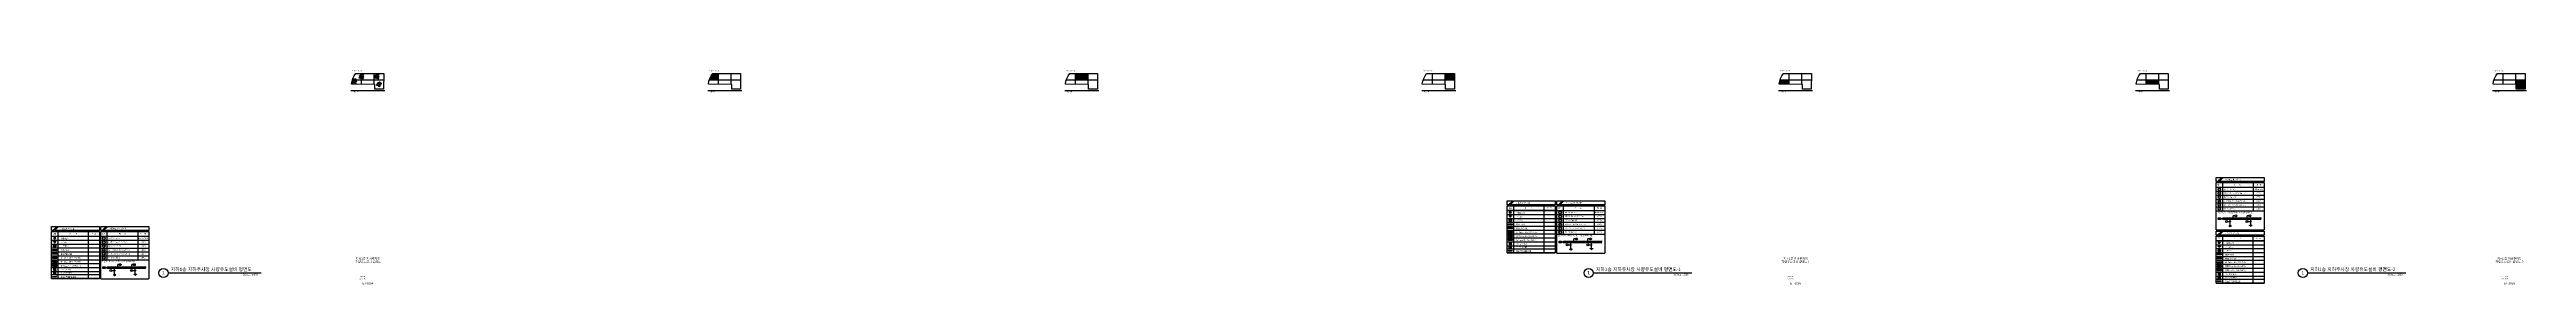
# Paper-space layout '배치1' of a CAD drawing. Header units: millimetres. Extents: x 29 to 5865, y 21 to 573.
import ezdxf
from ezdxf.enums import TextEntityAlignment as Align

# ---------------------------------------------------------------- set-up
doc = ezdxf.new("R2010")
doc.units = ezdxf.units.MM
doc.set_wipeout_variables(frame=1)
for name, color, linetype in [('e-con', 1, 'Continuous'), ('e-plan', 9, 'Continuous'), ('e-solid254', 254, 'Continuous'), ('e-text', 6, 'Continuous'), ('e-text-box', 7, 'Continuous'), ('E-TITLE', 3, 'Continuous'), ('e-tray', 11, 'Continuous'), ('E2', 6, 'Continuous'), ('sheet', 7, 'Continuous'), ('TXT', 2, 'Continuous'), ('Vp', 7, 'Continuous'), ('유도관제-TEXT', 7, 'Continuous'), ('유도관제-단순유도등(양면)', 2, 'Continuous'), ('유도관제-블럭유도등 단면(2방향)', 2, 'Continuous'), ('유도등', 40, 'Continuous')]:
    doc.layers.add(name, color=color, linetype=linetype)
doc.layers.get('Vp').off()
doc.styles.add('돋움', font='Dotum.ttf')

# ---------------------------------------------------------------- blocks, each defined once
blk = doc.blocks.new('블럭유도등 단면(2방향)')
at = {"layer": '유도관제-블럭유도등 단면(2방향)'}
for p, q in [((1076, 269), (-1076, 269)), ((-1076, 269), (-1076, 0)), ((-1076, 0), (1076, 0)), ((-1076, 0), (-1076, -269)), ((-1057, 249), (-1057, 20)), ((-1057, 249), (-827, 249)), ((-1057, 135), (-827, 135)), ((-1057, 20), (-827, 20)), ((-942, 249), (-942, 20)), ((-827, 249), (-827, 20)), ((-618, 180), (-775, 180)), ((-775, 180), (-697, 44)), ((-697, 44), (-618, 180)), ((651, 56), (651, 213)), ((651, 213), (787, 135)), ((787, 135), (651, 56)), ((1057, 249), (827, 249)), ((827, 249), (827, 20)), ((1057, 135), (827, 135)), ((1057, 20), (827, 20)), ((942, 249), (942, 20)), ((1057, 249), (1057, 20)), ((1076, 269), (1076, 0)), ((1076, 0), (1076, -269)), ((-1076, -269), (1076, -269))]:
    blk.add_line(p, q, dxfattribs=at)
blk = doc.blocks.new('A$C30E346DD')
at = {"layer": '유도등', "ltscale": 0.1}
for p, q in [((1123, 0), (0, 0)), ((197, 701), (197, 1760)), ((197, 1760), (197, 1760)), ((197, 1760), (2042, 1760)), ((197, 1760), (1120, 1760)), ((197, 1230), (2042, 1230)), ((197, 701), (2042, 701)), ((658, 1760), (658, 701)), ((1120, 1760), (1120, 701)), ((1123, 528), (1123, 0)), ((1123, 0), (2245, 0)), ((1581, 1760), (1581, 701)), ((2042, 701), (2042, 1760))]:
    blk.add_line(p, q, dxfattribs=at)
blk.add_lwpolyline([(0, 2839), (2245, 2839), (2245, 528), (0, 528)], close=True, dxfattribs=at)

psp = doc.layouts.new('배치1')

# ---------------------------------------------------------------- hatches: boundary and pattern name
at = {"layer": 'e-solid254'}
for points in [[(1604.1, 501.7), (1604.1, 516.4), (1591.4, 516.4, 0.09029), (1583.4, 501.7)], [(2474.9, 516.4), (2445.1, 516.4), (2445.1, 501.7), (2474.9, 501.7)], [(3338.8, 501.7), (3338.9, 516.4), (3315.9, 516.4), (3315.9, 501.7)], [(4127.1, 491.6), (4127.1, 501.7), (4106.4, 501.7, 0.054167), (4104.2, 491.9)], [(4997.9, 491.3), (4997.9, 501.7), (4968.1, 501.7), (4968.1, 491.6)], [(5861.8, 501.7), (5838.9, 501.7), (5838.9, 491.3), (5840.9, 491.2), (5840.9, 479.9), (5861.8, 479.8)]]:
    psp.add_hatch(color=256, dxfattribs=at).paths.add_polyline_path(points)

# ---------------------------------------------------------------- linework, layer by layer
at = {"layer": 'e-plan'}
for p, q in [((762.9, 507), (762.9, 507)), ((763.4, 506.8), (763.4, 506.9)), ((799, 507), (799, 507)), ((799.5, 506.8), (799.5, 506.9))]:
    psp.add_line(p, q, dxfattribs=at)
for points in [[(744.9, 504.5), (750.6, 503.8), (750.4, 501.8), (749.9, 501.8), (749.7, 500.6), (749.7, 500.6), (750.4, 500.1), (750.6, 500.4), (751.8, 499.7), (750.1, 497), (749.9, 497.1), (749.5, 496.5), (750.3, 494.2), (750.1, 494.1), (750.2, 493.9), (748.5, 493.1), (748.4, 493.3), (748.2, 493.3), (747.3, 495.3), (746.9, 495.4), (747, 496.2), (745.5, 496.4), (745.4, 495.5), (744.9, 495.6), (744.4, 495.2), (744.9, 494.7), (743.5, 493.5), (743.3, 493.7), (743.1, 493.6), (741.7, 495.4), (744.1, 497.3), (743.9, 497.8), (743.7, 497.7), (742.7, 500.7), (744, 501.2), (744.1, 500.9), (745, 501.2), (745.1, 502.4), (744.6, 502.5), (744.9, 504.5)], [(745.1, 497), (744.8, 497), (744.4, 497.4), (744.1, 497.3)], [(745.6, 500.9), (745, 501), (744.9, 501.2)], [(748.8, 498.4), (748.6, 498.5), (748.5, 498), (748.7, 498), (748.5, 496.6), (747.6, 496.7), (747.5, 496.1), (745.5, 496.4), (745.6, 496.9), (745.1, 497), (745.3, 498.4), (745.5, 498.4), (745.6, 498.8), (745.4, 498.8), (745.6, 500.9), (747, 500.7), (747.1, 501.5), (747.8, 501.4), (747.7, 500.7), (749, 500.5), (748.8, 498.4)], [(747.4, 501.4), (747.8, 504.2)], [(748.5, 496.6), (748.6, 496.5), (749.2, 496.8), (749.5, 496.6)], [(749, 500.5), (749.7, 500.4), (749.8, 500.6)], [(762.5, 515.7), (768.5, 513.8), (767.9, 511.7), (767.4, 511.8), (767, 510.6), (767.6, 510), (767.7, 510.1), (769.1, 508.7), (767.5, 507.1), (767.2, 507.4), (766.2, 506.4), (767.2, 504.4), (765.3, 503.4), (764.5, 504.9), (762.9, 505.4), (763.4, 506.8), (762.9, 507), (762.4, 505.5), (760.9, 506), (759.3, 505.2), (758.3, 507.1), (760.2, 508.2), (760, 509.6), (759.6, 509.5), (759.2, 511.8), (761.1, 512.1), (761.1, 512), (761.9, 512.1), (762.3, 513.4), (761.8, 513.5), (762.5, 515.7)], [(761.6, 507.8), (760.9, 508), (760.3, 508.2)], [(762.8, 511.6), (763.8, 511.3), (763.9, 511.7), (765.1, 511.3), (765, 510.9), (766, 510.6), (765.4, 508.6), (765.3, 508.7), (765.2, 508.3), (765.3, 508.2), (764.9, 506.8), (763.7, 507.2), (763.6, 506.8), (762.7, 507.1), (762.8, 507.5), (761.6, 507.8), (762, 509.2), (762.2, 509.2), (762.3, 509.6), (762.2, 509.7), (762.8, 511.6)], [(762.8, 511.6), (762, 511.9), (761.9, 512.1), (761.9, 512.1)], [(764.5, 511.5), (765.5, 514.8)], [(764.9, 506.8), (765.6, 506.6), (766.2, 506.4)], [(766, 510.6), (766.8, 510.4), (767, 510.6), (767, 510.6)], [(798.6, 515.7), (804.6, 513.8), (804, 511.7), (803.5, 511.8), (803.1, 510.6), (803.7, 510), (803.8, 510.1), (805.2, 508.7), (803.6, 507.1), (803.3, 507.4), (802.3, 506.4), (803.3, 504.3), (801.4, 503.3), (800.6, 504.9), (799, 505.4), (799.5, 506.8), (799, 507), (798.5, 505.5), (797, 506), (795.4, 505.2), (794.4, 507.1), (796.5, 508.3), (796.2, 509.5), (795.8, 509.4), (795.2, 511.6), (797.1, 512.1), (797.1, 512), (798, 512.3), (798.4, 513.4), (797.9, 513.5), (798.6, 515.7)], [(797.7, 507.8), (797, 508), (796.6, 508.2), (796.5, 508.3)], [(798.9, 511.6), (799.9, 511.3), (800, 511.7), (801.2, 511.3), (801.1, 510.9), (802.1, 510.6), (801.5, 508.6), (801.4, 508.7), (801.3, 508.3), (801.4, 508.2), (801, 506.8), (799.8, 507.2), (799.7, 506.8), (798.8, 507.1), (798.9, 507.5), (797.7, 507.8), (798.1, 509.2), (798.3, 509.2), (798.4, 509.6), (798.3, 509.7), (798.9, 511.6)], [(798.9, 511.6), (798, 511.9), (797.9, 512.2)], [(805.8, 497.3), (810.3, 493.8), (810.2, 493.5), (810.4, 493.4), (809.3, 492.4), (809.3, 492.4), (809.1, 492.2), (808.7, 492.5), (808, 491.5), (808, 491.5), (808.3, 490.8), (808.6, 490.9), (809.2, 489.7), (806.4, 488.3), (806.3, 488.5), (805.9, 488.3), (806.5, 486.2), (806.4, 486.1), (806.4, 485.9), (804.7, 485.2), (804.6, 485.4), (804.4, 485.3), (803.3, 488), (803.9, 488.7), (803, 489.5), (802.4, 488.8), (802.2, 489), (802.2, 489), (800.3, 488.1), (800.2, 488.3), (799.9, 488.2), (799.2, 489.8), (799.4, 489.9), (799.3, 490.2), (801.4, 491.3), (801.6, 492.1), (801.3, 492.2), (802, 495.3), (803.4, 495), (803.3, 494.7), (804.2, 494.5), (804.2, 494.5), (804.9, 495.4), (804.5, 495.7), (805.8, 497.3)], [(800.6, 511.5), (801.6, 514.8)], [(801, 506.8), (801.7, 506.6), (802.3, 506.4)], [(802.2, 490.8), (802.1, 490.9), (801.8, 491.4), (801.4, 491.5)], [(802.1, 510.6), (802.9, 510.4), (803.1, 510.6), (803.1, 510.6)], [(804.6, 493.9), (805.6, 493.1), (806.1, 493.7), (806.7, 493.2), (806.2, 492.6), (807.3, 491.8), (806, 490.2), (805.9, 490.3), (805.6, 489.9), (805.7, 489.8), (804.9, 488.7), (804.3, 489.1), (803.9, 488.7), (802.6, 489.7), (803, 490.2), (802.2, 490.8), (803, 491.9), (803.2, 491.8), (803.5, 492.2), (803.3, 492.3), (804.6, 493.9)], [(804.6, 493.9), (804.1, 494.3), (804.1, 494.5)], [(805.1, 488.9), (805.2, 488.6), (805.3, 488.7), (805.6, 488.1), (805.9, 488.2)], [(808, 495.6), (806.3, 493.5)], [(807.3, 491.8), (807.8, 491.4), (808, 491.5)]]:
    psp.add_lwpolyline(points, dxfattribs=at)
at = {"layer": 'E-TITLE', "color": 3}
for p, q in [((307.9, 47.9), (527.1, 47.9)), ((3666, 47.9), (3898.3, 47.9)), ((5349.1, 47.9), (5580.6, 47.9))]:
    psp.add_line(p, q, dxfattribs=at)
at = {"layer": 'E-TITLE'}
for centre in [(296.9, 47.9), (3655.1, 47.9), (5338.1, 47.9)]:
    psp.add_circle(centre, 10.9, dxfattribs=at)
at = {"layer": 'E2', "color": 3}
for points in [[(750.4, 516.4), (815.9, 516.4), (815.8, 479.8), (794.9, 479.9), (794.9, 491, 0.373813), (794.6, 491.2), (740.2, 491.9, -0.145167), (750.4, 516.4, 0.145167)], [(1591.4, 516.4), (1656.9, 516.4), (1656.8, 479.8), (1635.9, 479.9), (1635.9, 491, 0.373813), (1635.6, 491.2), (1581.2, 491.9, -0.145167), (1591.4, 516.4, 0.145167)], [(2432.4, 516.4), (2497.9, 516.4), (2497.8, 479.8), (2476.9, 479.9), (2476.9, 491, 0.373813), (2476.6, 491.2), (2422.2, 491.9, -0.145167), (2432.4, 516.4, 0.145167)], [(3273.4, 516.4), (3338.9, 516.4), (3338.8, 479.8), (3317.9, 479.9), (3317.9, 491, 0.373813), (3317.6, 491.2), (3263.2, 491.9, -0.145167), (3273.4, 516.4, 0.145167)], [(4114.4, 516.4), (4179.9, 516.4), (4179.8, 479.8), (4158.9, 479.9), (4158.9, 491, 0.373813), (4158.6, 491.2), (4104.2, 491.9, -0.145167), (4114.4, 516.4, 0.145167)], [(4955.4, 516.4), (5020.9, 516.4), (5020.8, 479.8), (4999.9, 479.9), (4999.9, 491, 0.373813), (4999.6, 491.2), (4945.2, 491.9, -0.145167), (4955.4, 516.4, 0.145167)], [(5796.4, 516.4), (5861.9, 516.4), (5861.8, 479.8), (5840.9, 479.9), (5840.9, 491, 0.373813), (5840.6, 491.2), (5786.2, 491.9, -0.145167), (5796.4, 516.4, 0.145167)]]:
    psp.add_lwpolyline(points, format="xyb", dxfattribs=at)
at = {"layer": 'sheet', "color": 2}
for p, q in [((738.8, 477), (818.8, 477)), ((1579.8, 477), (1659.8, 477)), ((2420.8, 477), (2500.8, 477)), ((3261.8, 477), (3341.8, 477)), ((4102.8, 477), (4182.8, 477)), ((4943.8, 477), (5023.8, 477)), ((5784.8, 477), (5864.8, 477))]:
    psp.add_line(p, q, dxfattribs=at)
at = {"layer": 'TXT'}
for points in [[(742.4, 501.7), (815.8, 501.7)], [(763.1, 516.4), (763.1, 491.6)], [(792.9, 516.4), (792.9, 491.3)], [(1583.4, 501.7), (1656.8, 501.7)], [(1604.1, 516.4), (1604.1, 491.6)], [(1633.9, 516.4), (1633.9, 491.3)], [(2424.4, 501.7), (2497.8, 501.7)], [(2445.1, 516.4), (2445.1, 491.6)], [(2474.9, 516.4), (2474.9, 491.3)], [(3265.4, 501.7), (3338.8, 501.7)], [(3286.1, 516.4), (3286.1, 491.6)], [(3315.9, 516.4), (3315.9, 491.3)], [(4106.4, 501.7), (4179.8, 501.7)], [(4106.4, 501.7), (4179.8, 501.7)], [(4127.1, 516.4), (4127.1, 491.6)], [(4127.1, 516.4), (4127.1, 491.6)], [(4156.9, 516.4), (4156.9, 491.3)], [(4156.9, 516.4), (4156.9, 491.3)], [(4947.4, 501.7), (5020.8, 501.7)], [(4968.1, 516.4), (4968.1, 491.6)], [(4997.9, 516.4), (4997.9, 491.3)], [(5788.4, 501.7), (5861.8, 501.7)], [(5809.1, 516.4), (5809.1, 491.6)], [(5838.9, 516.4), (5838.9, 491.3)]]:
    psp.add_lwpolyline(points, dxfattribs=at)

# ---------------------------------------------------------------- texts
at = {"layer": 'E-TITLE', "color": 3, "style": '돋움'}
for s, height, p in [('지하1층 지하주차장 차량유도설비 평면도', 8, (314.4, 50.1)), ('지하1층 지하주차장 차량유도설비 평면도-1', 8, (3672.5, 50.1)), ('지하1층 지하주차장 차량유도설비 평면도-2', 8, (5355.6, 50.1)), ('1', 8, (293.7, 42.2)), ('SCALE: 1/600', 4, (484.1, 40.7)), ('1', 8, (3651.8, 42.2)), ('SCALE: 1/200', 4, (3855.4, 40.7)), ('1', 8, (5334.9, 42.2)), ('SCALE: 1/200', 4, (5537.7, 40.7))]:
    psp.add_text(s, height=height, dxfattribs=at).set_placement(p, align=Align.BOTTOM_LEFT)
at = {"layer": 'sheet', "color": 7, "style": '돋움'}
for s, p in [('* KEY PLAN', (741.9, 521.4)), ('* NOTE', (741.9, 472.2)), ('* KEY PLAN', (1582.9, 521.4)), ('* NOTE', (1582.9, 472.2)), ('* KEY PLAN', (2423.9, 521.4)), ('* NOTE', (2423.9, 472.2)), ('* KEY PLAN', (3264.9, 521.4)), ('* NOTE', (3264.9, 472.2)), ('* KEY PLAN', (4105.9, 521.4)), ('* NOTE', (4105.9, 472.2)), ('* KEY PLAN', (4946.9, 521.4)), ('* NOTE', (4946.9, 472.2)), ('* KEY PLAN', (5787.9, 521.4)), ('* NOTE', (5787.9, 472.2))]:
    psp.add_text(s, height=3, dxfattribs=at).set_placement(p)
for s, p in [('A3:1/1200', (775.3, 32.9)), ('A1:1/600', (775.3, 38.2)), ('A1:1/200', (4139.3, 38.2)), ('A3:1/400', (4139.3, 32.9)), ('A1:1/200', (5821.3, 38.2)), ('A3:1/400', (5821.3, 32.9))]:
    psp.add_text(s, height=2.8, dxfattribs=at).set_placement(p, align=Align.RIGHT)
at = {"layer": 'TXT', "color": 3, "style": '돋움'}
for s, height, p in [('차량유도설비 평면도', 5, (778.8, 74.5)), ('지하1층 지하주차장', 5, (778.8, 81.9)), ('차량유도설비 평면도-1', 4.998, (4142.8, 74.5)), ('지하1층 지하주차장', 5, (4142.8, 81.9)), ('차량유도설비 평면도-2', 4.998, (5824.8, 74.5)), ('지하1층 지하주차장', 5, (5824.8, 81.9))]:
    psp.add_text(s, height=height, dxfattribs=at).set_placement(p, align=Align.MIDDLE)
for s, p in [('ET-1054', (778.8, 23.7)), ('ET-1055', (4142.8, 23.7)), ('ET-1056', (5824.8, 23.7))]:
    psp.add_text(s, height=4.79, dxfattribs=at).set_placement(p, align=Align.MIDDLE_CENTER)

# ---------------------------------------------------------------- viewports
at = {"layer": 'Vp'}
psp.add_viewport(center=(383.9, 309.1), size=(710.6, 494.101), view_center_point=(225336.2, 179108.1), view_height=296460.453, dxfattribs=at)
for center, size, view_center_point, view_height, status in [((1259.2, 547), (641.9, 51.229), (122229.8, 338151.1), 10245.7953, 9), ((2099.1, 547), (644.1, 51.229), (248168.3, 337253.9), 10245.7953, 11), ((2942.7, 547), (638.9, 51.229), (367530.1, 337253.9), 10245.7953, 12), ((3782.2, 544.1), (641.9, 57.0406), (122229.8, 338316.6), 11408.1221, 17), ((4619.4, 544.1), (649.5, 57.0406), (247631.8, 338316.6), 11408.1221, 16), ((5465.7, 544.1), (638.9, 57.0406), (367530.1, 338316.6), 11408.1221, 15), ((910.2, 292.8), (56.1, 457.21), (-2752.4, 223479.5), 91441.62, 10), ((1259.2, 292.8), (641.9, 457.208), (122229.8, 223479.5), 91441.618, 4), ((1749, 292.8), (56.1, 457.21), (-2752.4, 223479.5), 91441.62, 13), ((2099.1, 292.8), (644.1, 457.208), (248168.3, 223479.5), 91441.618, 3), ((2595.2, 292.8), (56.1, 457.21), (-2752.4, 223479.5), 91441.62, 14), ((2942.7, 292.8), (638.9, 457.208), (367530.1, 223479.5), 91441.618, 5), ((3436, 289.9), (50.5, 451.4), (-2341.5, 135886.1), 90279.29, 18), ((3782.2, 289.9), (641.9, 451.396), (122229.8, 135886.1), 90279.291, 7), ((4269.4, 289.9), (50.5, 451.4), (-2341.5, 135886.1), 90279.29, 19), ((4619.4, 289.9), (649.5, 451.396), (247631.8, 135886.1), 90279.291, 8), ((5121, 289.9), (50.5, 451.4), (-2341.5, 135886.1), 90279.29, 20), ((5465.7, 289.9), (638.9, 451.396), (367530.1, 135886.1), 90279.291, 6)]:
    psp.add_viewport(center=center, size=size, view_center_point=view_center_point, view_height=view_height, status=status, dxfattribs=at)

# ---------------------------------------------------------------- next in the draw order: wipeouts: each hides what was drawn before it
for points in [[(3463, 217.6), (3576.2, 217.6), (3576.2, 95.2), (3463, 95.2)], [(33.2, 157.2), (146.4, 157.2), (146.4, 34.9), (33.2, 34.9)], [(5133.6, 146.5), (5246.8, 146.5), (5246.8, 24.1), (5133.6, 24.1)]]:
    psp.add_wipeout(points).dxf.layer = 'e-con'

# ---------------------------------------------------------------- next in the draw order: linework, layer by layer
at = {"layer": 'e-text-box'}
for p, q in [((3463, 207.9), (3463, 217.6)), ((3463, 217.6), (3477.6, 217.6)), ((3467.9, 207.9), (3463, 207.9)), ((3466.5, 207.9), (3476.2, 217.6)), ((3477.6, 217.6), (3467.9, 207.9)), ((3477.8, 205.9), (3477.8, 95.2)), ((3549.2, 205.9), (3549.2, 95.2)), ((33.2, 147.6), (33.2, 157.2)), ((33.2, 157.2), (47.8, 157.2)), ((38.1, 147.6), (33.2, 147.6)), ((36.7, 147.6), (46.4, 157.2)), ((47.8, 157.2), (38.1, 147.6)), ((48, 145.5), (48, 34.9)), ((119.4, 145.5), (119.4, 34.9)), ((5133.6, 114.4), (5246.8, 114.4)), ((5133.6, 114.4), (5246.8, 114.4)), ((5133.6, 114.4), (5246.8, 114.4)), ((5133.6, 105.2), (5246.8, 105.2)), ((5133.6, 105.2), (5246.8, 105.2)), ((5133.6, 96), (5246.8, 96)), ((5133.6, 86.8), (5246.8, 86.8)), ((5133.6, 77.7), (5246.8, 77.7)), ((5133.6, 68.5), (5246.8, 68.5)), ((5133.6, 68.5), (5246.8, 68.5)), ((5133.6, 59.3), (5246.8, 59.3)), ((5133.6, 50), (5246.8, 50)), ((5133.6, 40.8), (5246.8, 40.8)), ((5133.6, 33.3), (5246.8, 33.3)), ((5133.6, 33.3), (5246.8, 33.3)), ((5133.6, 24.1), (5246.8, 24.1)), ((5246.8, 24.1), (5133.6, 24.1)), ((5133.6, 24.1), (5246.8, 24.1)), ((5133.6, 24.1), (5246.8, 24.1))]:
    psp.add_line(p, q, dxfattribs=at)
for points in [[(3476.2, 217.6), (3477.6, 217.6), (3466.5, 207.9), (3467.9, 207.9)], [(46.4, 157.2), (47.8, 157.2), (36.7, 147.6), (38.1, 147.6)]]:
    psp.add_solid(points, dxfattribs=at)
at = {"layer": '유도관제-TEXT', "color": 2}
for p, q in [((3475.7, 154.6), (3465, 154.6)), ((3465, 154.6), (3465, 152.2)), ((3475.7, 152.2), (3465, 152.2)), ((3465.4, 145.5), (3475.3, 145.5)), ((3465.4, 144.2), (3465.4, 145.5)), ((3475.3, 144.2), (3465.4, 144.2)), ((3465.4, 144.2), (3465.4, 143)), ((3465.4, 143), (3475.3, 143)), ((3465.4, 127.1), (3475.3, 127.1)), ((3465.4, 125.9), (3465.4, 127.1)), ((3475.3, 125.9), (3465.4, 125.9)), ((3465.4, 125.9), (3465.4, 124.7)), ((3465.4, 124.7), (3475.3, 124.7)), ((3465.5, 126), (3465.5, 127)), ((3465.5, 127), (3466.6, 127)), ((3465.5, 126.5), (3466.6, 126.5)), ((3465.5, 126), (3466.6, 126)), ((3465.5, 125.8), (3465.5, 124.7)), ((3465.5, 125.8), (3466.6, 125.8)), ((3465.5, 125.3), (3466.6, 125.3)), ((3465.5, 124.7), (3466.6, 124.7)), ((3465.6, 163.7), (3468.8, 163.7)), ((3465.6, 161.4), (3465.6, 163.7)), ((3468.8, 161.4), (3465.6, 161.4)), ((3475.2, 154.1), (3465.6, 154.1)), ((3465.6, 154.1), (3465.6, 152.7)), ((3475.2, 152.7), (3465.6, 152.7)), ((3466.1, 163.7), (3466.1, 161.4)), ((3466.1, 126), (3466.1, 127)), ((3466.1, 125.8), (3466.1, 124.7)), ((3466.6, 126), (3466.6, 127)), ((3466.6, 125.8), (3466.6, 124.7)), ((3466.8, 126.5), (3467.4, 126.9)), ((3467.4, 126.1), (3466.8, 126.5)), ((3467.4, 125.6), (3466.8, 125.3)), ((3466.8, 125.3), (3467.4, 124.9)), ((3466.9, 154.1), (3466.9, 152.7)), ((3467.4, 126.9), (3467.4, 126.1)), ((3467.4, 124.9), (3467.4, 125.6)), ((3467.7, 173.7), (3473.1, 173.7)), ((3467.7, 169.8), (3467.7, 173.7)), ((3473.1, 169.8), (3467.7, 169.8)), ((3468.3, 163.7), (3468.3, 161.4)), ((3468.3, 154.1), (3468.3, 152.7)), ((3468.4, 113.8), (3468.4, 119)), ((3468.6, 173.7), (3468.6, 169.8)), ((3468.8, 163.7), (3468.8, 161.4)), ((3468.8, 163.7), (3472, 163.7)), ((3468.8, 161.4), (3468.8, 163.7)), ((3472, 161.4), (3468.8, 161.4)), ((3469.3, 163.7), (3469.3, 161.4)), ((3469.3, 118.1), (3472, 118.1)), ((3469.3, 116.1), (3469.3, 118.1)), ((3469.7, 154.1), (3469.7, 152.7)), ((3471.1, 154.1), (3471.1, 152.7)), ((3471.4, 163.7), (3471.4, 161.4)), ((3472, 163.7), (3472, 161.4)), ((3472, 163.7), (3475.2, 163.7)), ((3472, 161.4), (3472, 163.7)), ((3475.2, 161.4), (3472, 161.4)), ((3472, 116.1), (3472, 118.1)), ((3472.2, 173.7), (3472.2, 169.8)), ((3472.4, 154.1), (3472.4, 152.7)), ((3472.5, 163.7), (3472.5, 161.4)), ((3473, 115.1), (3473, 119)), ((3473.1, 173.7), (3473.1, 169.8)), ((3474, 144.9), (3473.4, 145.2)), ((3473.4, 145.2), (3473.4, 144.5)), ((3473.4, 144.5), (3474, 144.9)), ((3474, 126.5), (3473.4, 126.9)), ((3473.4, 126.9), (3473.4, 126.1)), ((3473.4, 126.1), (3474, 126.5)), ((3473.4, 124.9), (3473.4, 125.6)), ((3473.4, 125.6), (3474, 125.3)), ((3474, 125.3), (3473.4, 124.9)), ((3473.8, 154.1), (3473.8, 152.7)), ((3475.2, 145.4), (3474.2, 145.4)), ((3474.2, 144.3), (3474.2, 145.4)), ((3475.2, 144.9), (3474.2, 144.9)), ((3475.2, 144.3), (3474.2, 144.3)), ((3475.2, 127), (3474.2, 127)), ((3474.2, 126), (3474.2, 127)), ((3475.2, 126.5), (3474.2, 126.5)), ((3475.2, 126), (3474.2, 126)), ((3475.2, 125.8), (3474.2, 125.8)), ((3474.2, 125.8), (3474.2, 124.7)), ((3475.2, 125.3), (3474.2, 125.3)), ((3475.2, 124.7), (3474.2, 124.7)), ((3474.6, 163.7), (3474.6, 161.4)), ((3474.7, 144.3), (3474.7, 145.4)), ((3474.7, 126), (3474.7, 127)), ((3474.7, 125.8), (3474.7, 124.7)), ((3475.2, 161.4), (3475.2, 163.7)), ((3475.2, 154.1), (3475.2, 152.7)), ((3475.2, 144.3), (3475.2, 145.4)), ((3475.2, 126), (3475.2, 127)), ((3475.2, 125.8), (3475.2, 124.7)), ((3475.3, 144.2), (3475.3, 145.5)), ((3475.3, 144.2), (3475.3, 143)), ((3475.3, 125.9), (3475.3, 127.1)), ((3475.3, 125.9), (3475.3, 124.7)), ((3475.7, 154.6), (3475.7, 152.2)), ((45.9, 94.3), (35.2, 94.3)), ((35.2, 94.3), (35.2, 91.8)), ((45.9, 91.8), (35.2, 91.8)), ((35.6, 85.1), (45.5, 85.1)), ((35.6, 83.9), (35.6, 85.1)), ((45.5, 83.9), (35.6, 83.9)), ((35.6, 83.9), (35.6, 82.6)), ((35.6, 82.6), (45.5, 82.6)), ((35.6, 66.7), (45.5, 66.7)), ((35.6, 65.5), (35.6, 66.7)), ((45.5, 65.5), (35.6, 65.5)), ((35.6, 65.5), (35.6, 64.3)), ((35.6, 64.3), (45.5, 64.3)), ((35.7, 65.6), (35.7, 66.7)), ((35.7, 66.7), (36.8, 66.7)), ((35.7, 66.1), (36.8, 66.1)), ((35.7, 65.6), (36.8, 65.6)), ((35.7, 65.4), (35.7, 64.4)), ((35.7, 65.4), (36.8, 65.4)), ((35.7, 64.9), (36.8, 64.9)), ((35.7, 64.4), (36.8, 64.4)), ((35.8, 103.3), (39, 103.3)), ((35.8, 101.1), (35.8, 103.3)), ((39, 101.1), (35.8, 101.1)), ((45.4, 93.7), (35.8, 93.7)), ((35.8, 93.7), (35.8, 92.3)), ((45.4, 92.3), (35.8, 92.3)), ((36.3, 103.3), (36.3, 101.1)), ((36.3, 65.6), (36.3, 66.7)), ((36.3, 65.4), (36.3, 64.4)), ((36.8, 65.6), (36.8, 66.7)), ((36.8, 65.4), (36.8, 64.4)), ((37, 66.1), (37.6, 66.5)), ((37.6, 65.8), (37, 66.1)), ((37.6, 65.3), (37, 64.9)), ((37, 64.9), (37.6, 64.5)), ((37.1, 93.7), (37.1, 92.3)), ((37.6, 66.5), (37.6, 65.8)), ((37.6, 64.5), (37.6, 65.3)), ((37.8, 113.3), (43.3, 113.3)), ((37.8, 109.4), (37.8, 113.3)), ((43.3, 109.4), (37.8, 109.4)), ((38.4, 103.3), (38.4, 101.1)), ((38.5, 93.7), (38.5, 92.3)), ((38.5, 53.4), (38.5, 58.7)), ((38.8, 113.3), (38.8, 109.4)), ((39, 103.3), (39, 101.1)), ((39, 103.3), (42.2, 103.3)), ((39, 101.1), (39, 103.3)), ((42.2, 101.1), (39, 101.1)), ((39.5, 103.3), (39.5, 101.1)), ((39.9, 93.7), (39.9, 92.3)), ((41.3, 93.7), (41.3, 92.3)), ((41.6, 103.3), (41.6, 101.1)), ((42.2, 103.3), (42.2, 101.1)), ((42.2, 103.3), (45.4, 103.3)), ((42.2, 101.1), (42.2, 103.3)), ((45.4, 101.1), (42.2, 101.1)), ((42.4, 113.3), (42.4, 109.4)), ((42.6, 93.7), (42.6, 92.3)), ((42.7, 103.3), (42.7, 101.1)), ((43.2, 54.7), (43.2, 58.7)), ((43.3, 113.3), (43.3, 109.4)), ((44.2, 84.5), (43.6, 84.8)), ((43.6, 84.8), (43.6, 84.1)), ((43.6, 84.1), (44.2, 84.5)), ((44.2, 66.1), (43.6, 66.5)), ((43.6, 66.5), (43.6, 65.8)), ((43.6, 65.8), (44.2, 66.1)), ((43.6, 64.5), (43.6, 65.3)), ((43.6, 65.3), (44.2, 64.9)), ((44.2, 64.9), (43.6, 64.5)), ((44, 93.7), (44, 92.3)), ((45.4, 85), (44.4, 85)), ((44.4, 83.9), (44.4, 85)), ((45.4, 84.5), (44.4, 84.5)), ((45.4, 83.9), (44.4, 83.9)), ((45.4, 66.7), (44.4, 66.7)), ((44.4, 65.6), (44.4, 66.7)), ((45.4, 66.1), (44.4, 66.1)), ((45.4, 65.6), (44.4, 65.6)), ((45.4, 65.4), (44.4, 65.4)), ((44.4, 65.4), (44.4, 64.4)), ((45.4, 64.9), (44.4, 64.9)), ((45.4, 64.4), (44.4, 64.4)), ((44.8, 103.3), (44.8, 101.1)), ((44.9, 83.9), (44.9, 85)), ((44.9, 65.6), (44.9, 66.7)), ((44.9, 65.4), (44.9, 64.4)), ((45.4, 101.1), (45.4, 103.3)), ((45.4, 93.7), (45.4, 92.3)), ((45.4, 83.9), (45.4, 85)), ((45.4, 65.6), (45.4, 66.7)), ((45.4, 65.4), (45.4, 64.4)), ((45.5, 83.9), (45.5, 85.1)), ((45.5, 83.9), (45.5, 82.6)), ((45.5, 65.5), (45.5, 66.7)), ((45.5, 65.5), (45.5, 64.3)), ((45.9, 94.3), (45.9, 91.8)), ((3472, 116.1), (3469.3, 116.1)), ((3473, 115.1), (3473, 113.8)), ((5146.4, 83.5), (5135.7, 83.5)), ((5135.7, 83.5), (5135.7, 81)), ((5146.4, 81), (5135.7, 81)), ((5136.1, 74.3), (5146, 74.3)), ((5136.1, 73.1), (5136.1, 74.3)), ((5146, 73.1), (5136.1, 73.1)), ((5136.1, 73.1), (5136.1, 71.8)), ((5136.1, 71.8), (5146, 71.8)), ((5136.2, 92.6), (5139.4, 92.6)), ((5136.2, 90.3), (5136.2, 92.6)), ((5139.4, 90.3), (5136.2, 90.3)), ((5145.8, 82.9), (5136.2, 82.9)), ((5136.2, 82.9), (5136.2, 81.6)), ((5145.8, 81.6), (5136.2, 81.6)), ((5136.8, 92.6), (5136.8, 90.3)), ((5137.6, 82.9), (5137.6, 81.6)), ((5138.3, 102.5), (5143.7, 102.5)), ((5138.3, 98.7), (5138.3, 102.5)), ((5143.7, 98.7), (5138.3, 98.7)), ((5138.9, 92.6), (5138.9, 90.3)), ((5139, 82.9), (5139, 81.6)), ((5139.2, 102.5), (5139.2, 98.7)), ((5139.4, 92.6), (5139.4, 90.3)), ((5139.4, 92.6), (5142.6, 92.6)), ((5139.4, 90.3), (5139.4, 92.6)), ((5142.6, 90.3), (5139.4, 90.3)), ((5140, 92.6), (5140, 90.3)), ((5140.3, 82.9), (5140.3, 81.6)), ((5141.7, 82.9), (5141.7, 81.6)), ((5142.1, 92.6), (5142.1, 90.3)), ((5142.6, 92.6), (5142.6, 90.3)), ((5142.6, 92.6), (5145.8, 92.6)), ((5142.6, 90.3), (5142.6, 92.6)), ((5145.8, 90.3), (5142.6, 90.3)), ((5142.8, 102.5), (5142.8, 98.7)), ((5143.1, 82.9), (5143.1, 81.6)), ((5143.2, 92.6), (5143.2, 90.3)), ((5143.7, 102.5), (5143.7, 98.7)), ((5144.6, 73.7), (5144, 74.1)), ((5144, 74.1), (5144, 73.3)), ((5144, 73.3), (5144.6, 73.7)), ((5144.5, 82.9), (5144.5, 81.6)), ((5145.9, 74.2), (5144.8, 74.2)), ((5144.8, 73.2), (5144.8, 74.2)), ((5145.9, 73.7), (5144.8, 73.7)), ((5145.9, 73.2), (5144.8, 73.2)), ((5145.3, 92.6), (5145.3, 90.3)), ((5145.3, 73.2), (5145.3, 74.2)), ((5145.8, 90.3), (5145.8, 92.6)), ((5145.8, 82.9), (5145.8, 81.6)), ((5145.9, 73.2), (5145.9, 74.2)), ((5146, 73.1), (5146, 74.3)), ((5146, 73.1), (5146, 71.8)), ((5146.4, 83.5), (5146.4, 81)), ((39.5, 57.7), (42.2, 57.7)), ((39.5, 55.7), (39.5, 57.7)), ((42.2, 55.7), (39.5, 55.7)), ((42.2, 55.7), (42.2, 57.7)), ((43.2, 54.7), (43.2, 53.4)), ((5136.1, 56), (5146, 56)), ((5136.1, 54.7), (5136.1, 56)), ((5146, 54.7), (5136.1, 54.7)), ((5136.1, 54.7), (5136.1, 53.5)), ((5136.1, 53.5), (5146, 53.5)), ((5136.2, 54.8), (5136.2, 55.9)), ((5136.2, 55.9), (5137.2, 55.9)), ((5136.2, 55.3), (5137.2, 55.3)), ((5136.2, 54.8), (5137.2, 54.8)), ((5136.2, 54.6), (5136.2, 53.6)), ((5136.2, 54.6), (5137.2, 54.6)), ((5136.2, 54.1), (5137.2, 54.1)), ((5136.2, 53.6), (5137.2, 53.6)), ((5136.7, 54.8), (5136.7, 55.9)), ((5136.7, 54.6), (5136.7, 53.6)), ((5137.2, 54.8), (5137.2, 55.9)), ((5137.2, 54.6), (5137.2, 53.6)), ((5137.4, 55.3), (5138, 55.7)), ((5138, 55), (5137.4, 55.3)), ((5138, 54.5), (5137.4, 54.1)), ((5137.4, 54.1), (5138, 53.8)), ((5138, 55.7), (5138, 55)), ((5138, 53.8), (5138, 54.5)), ((5139, 42.6), (5139, 47.9)), ((5140, 46.9), (5142.6, 46.9)), ((5140, 44.9), (5140, 46.9)), ((5142.6, 44.9), (5140, 44.9)), ((5142.6, 44.9), (5142.6, 46.9)), ((5143.6, 43.9), (5143.6, 47.9)), ((5143.6, 43.9), (5143.6, 42.6)), ((5144.6, 55.3), (5144, 55.7)), ((5144, 55.7), (5144, 55)), ((5144, 55), (5144.6, 55.3)), ((5144, 53.8), (5144, 54.5)), ((5144, 54.5), (5144.6, 54.1)), ((5144.6, 54.1), (5144, 53.8)), ((5145.9, 55.9), (5144.8, 55.9)), ((5144.8, 54.8), (5144.8, 55.9)), ((5145.9, 55.3), (5144.8, 55.3)), ((5145.9, 54.8), (5144.8, 54.8)), ((5145.9, 54.6), (5144.8, 54.6)), ((5144.8, 54.6), (5144.8, 53.6)), ((5145.9, 54.1), (5144.8, 54.1)), ((5145.9, 53.6), (5144.8, 53.6)), ((5145.3, 54.8), (5145.3, 55.9)), ((5145.3, 54.6), (5145.3, 53.6)), ((5145.9, 54.8), (5145.9, 55.9)), ((5145.9, 54.6), (5145.9, 53.6)), ((5146, 54.7), (5146, 56)), ((5146, 54.7), (5146, 53.5))]:
    psp.add_line(p, q, dxfattribs=at)
for points in [[(3473.4, 181.2), (3467.7, 181.2), (3467.7, 182.1), (3473.4, 182.1), (3473.4, 181.2)], [(43.6, 120.8), (37.9, 120.8), (37.9, 121.7), (43.6, 121.7), (43.6, 120.8)], [(3468.4, 119), (3469.3, 119), (3473, 119)], [(38.5, 58.7), (39.5, 58.7), (43.2, 58.7)], [(3473, 115.1), (3469.3, 115.1), (3468.4, 115.1)], [(3468.4, 113.8), (3469.3, 113.8), (3473, 113.8)], [(5144, 110.1), (5138.4, 110.1), (5138.4, 111), (5144, 111), (5144, 110.1)], [(43.2, 54.7), (39.5, 54.7), (38.5, 54.7)], [(38.5, 53.4), (39.5, 53.4), (43.2, 53.4)], [(5139, 47.9), (5140, 47.9), (5143.6, 47.9)], [(5143.6, 43.9), (5140, 43.9), (5139, 43.9)], [(5139, 42.6), (5140, 42.6), (5143.6, 42.6)]]:
    psp.add_lwpolyline(points, dxfattribs=at)
at = {"layer": '유도관제-TEXT', "color": 2, "const_width": 0.132}
for points in [[(3472.5, 114.4), (3468.9, 114.4)], [(42.7, 54.1), (39.1, 54.1)], [(5143.2, 43.3), (5139.6, 43.3)]]:
    psp.add_lwpolyline(points, dxfattribs=at)
at = {"layer": '유도관제-TEXT', "color": 2}
for centre, radius in [((3470.4, 190.1), 2.06), ((3470.4, 190.1), 0.963), ((40.6, 129.7), 2.06), ((40.6, 129.7), 0.963), ((5141, 118.9), 0.963)]:
    psp.add_circle(centre, radius, dxfattribs=at)
for centre in [(3470.6, 181.4), (40.8, 121.1), (5141.2, 110.3)]:
    psp.add_arc(centre, 1.74, 187.26043, 352.73957, dxfattribs=at)
at = {"layer": '유도관제-단순유도등(양면)'}
for p, q in [((3465.6, 100.4), (3475.1, 100.4)), ((3465.6, 99.2), (3465.6, 100.4)), ((3475.1, 99.2), (3465.6, 99.2)), ((3466.1, 99.8), (3466.7, 100.2)), ((3466.7, 99.5), (3466.1, 99.8)), ((3466.7, 100.2), (3466.7, 100)), ((3466.7, 100), (3467.2, 100)), ((3466.7, 99.7), (3466.7, 99.5)), ((3466.7, 99.7), (3467.2, 99.7)), ((3467.2, 100), (3467.2, 99.7)), ((3474.1, 100), (3473.6, 100)), ((3473.6, 100), (3473.6, 99.7)), ((3474.1, 99.7), (3473.6, 99.7)), ((3474.7, 99.8), (3474.1, 100.2)), ((3474.1, 100.2), (3474.1, 100)), ((3474.1, 99.5), (3474.7, 99.8)), ((3474.1, 99.7), (3474.1, 99.5)), ((3475.1, 99.2), (3475.1, 100.4)), ((35.8, 40), (45.3, 40)), ((35.8, 38.9), (35.8, 40)), ((45.3, 38.9), (35.8, 38.9)), ((36.3, 39.5), (36.9, 39.8)), ((36.9, 39.1), (36.3, 39.5)), ((36.9, 39.8), (36.9, 39.6)), ((36.9, 39.6), (37.4, 39.6)), ((36.9, 39.3), (36.9, 39.1)), ((36.9, 39.3), (37.4, 39.3)), ((37.4, 39.6), (37.4, 39.3)), ((44.3, 39.6), (43.8, 39.6)), ((43.8, 39.6), (43.8, 39.3)), ((44.3, 39.3), (43.8, 39.3)), ((44.9, 39.5), (44.3, 39.8)), ((44.3, 39.8), (44.3, 39.6)), ((44.3, 39.1), (44.9, 39.5)), ((44.3, 39.3), (44.3, 39.1)), ((45.3, 38.9), (45.3, 40)), ((5136.3, 29.3), (5145.8, 29.3)), ((5136.3, 28.1), (5136.3, 29.3)), ((5145.8, 28.1), (5136.3, 28.1)), ((5136.7, 28.7), (5137.3, 29)), ((5137.3, 28.3), (5136.7, 28.7)), ((5137.3, 29), (5137.3, 28.8)), ((5137.3, 28.8), (5137.8, 28.8)), ((5137.3, 28.5), (5137.3, 28.3)), ((5137.3, 28.5), (5137.8, 28.5)), ((5137.8, 28.8), (5137.8, 28.5)), ((5144.7, 28.8), (5144.2, 28.8)), ((5144.2, 28.8), (5144.2, 28.5)), ((5144.7, 28.5), (5144.2, 28.5)), ((5145.3, 28.7), (5144.7, 29)), ((5144.7, 29), (5144.7, 28.8)), ((5144.7, 28.3), (5145.3, 28.7)), ((5144.7, 28.5), (5144.7, 28.3)), ((5145.8, 28.1), (5145.8, 29.3))]:
    psp.add_line(p, q, dxfattribs=at)

# ---------------------------------------------------------------- next in the draw order: block references
at = {"layer": '유도관제-TEXT', "color": 2, "xscale": 0.004586504077888093, "yscale": 0.004586504077888093, "zscale": 0.004586504077888093}
for p in [(3470.4, 134.7), (40.6, 74.3), (5141, 63.5)]:
    psp.add_blockref('블럭유도등 단면(2방향)', p, dxfattribs=at)
at = {"layer": '유도관제-TEXT', "ltscale": 0.1, "xscale": 0.002018061723016823, "yscale": 0.002018061723016823, "zscale": 0.002018061723016823}
for p in [(3468.1, 104.9), (38.3, 44.5), (5138.7, 33.7)]:
    psp.add_blockref('A$C30E346DD', p, dxfattribs=at)

# ---------------------------------------------------------------- next in the draw order: texts
at = {"layer": 'e-text', "lineweight": 0, "style": '돋움', "width": 1}
for s, p in [('심볼', (3470.1, 200.5)), ('품         명', (3513.5, 200.5)), ('심볼', (40.3, 140.1)), ('품         명', (83.7, 140.2))]:
    psp.add_text(s, height=3, dxfattribs=at).set_placement(p, align=Align.MIDDLE)
for s, p in [('초음파센서', (3484.6, 187.7)), ('차량유도 주기사항', (3484.8, 210.5)), ('공간표시등', (3484.8, 178.8)), ('초음파센서', (54.8, 127.4)), ('차량유도 주기사항', (54.9, 150.1)), ('공간표시등', (55, 118.4)), ('층별상황안내판', (3484.4, 151.1)), ('블럭유도안내판(단면1방향)', (3484.4, 141.9)), ('블럭유도안내판(단면2방향)', (3484.4, 132.7)), ('중앙제어기', (3484.5, 160.2)), ('구역제어기', (3484.8, 170.1)), ('블럭유도안내판(양면2방향)', (3484.9, 123.2)), ('주차유도 서버', (3484.9, 114.8)), ('초음파센서', (5155.3, 116.6)), ('층별상황안내판', (54.6, 90.7)), ('블럭유도안내판(단면1방향)', (54.6, 81.5)), ('블럭유도안내판(단면2방향)', (54.6, 72.3)), ('중앙제어기', (54.7, 99.8)), ('구역제어기', (55, 109.8)), ('블럭유도안내판(양면2방향)', (55.1, 62.9)), ('입구종합안내판', (3484.6, 106.7)), ('단순유도안내판(단면)', (3484.6, 97.7)), ('층별상황안내판', (5155, 79.9)), ('블럭유도안내판(단면1방향)', (5155, 71.5)), ('블럭유도안내판(단면2방향)', (5155, 62.3)), ('중앙제어기', (5155.2, 89.1)), ('공간표시등', (5155.4, 107.6)), ('구역제어기', (5155.4, 99)), ('입구종합안내판', (54.8, 46.3)), ('단순유도안내판(단면)', (54.8, 37.3)), ('주차유도 서버', (55.1, 54.4)), ('입구종합안내판', (5155.3, 35.5)), ('단순유도안내판(단면)', (5155.3, 26.5)), ('블럭유도안내판(양면2방향)', (5155.6, 52.9)), ('주차유도 서버', (5155.5, 43.6))]:
    psp.add_text(s, height=3, dxfattribs=at).set_placement(p)
at = {"layer": '유도관제-TEXT', "color": 2, "style": '돋움'}
for s, height, p in [('C', 1.83, (3470.4, 171.8)), ('S', 1.53, (3470.4, 162.6)), ('C', 1.83, (40.6, 111.4)), ('S', 1.53, (40.6, 102.2)), ('C', 1.83, (5141, 100.6)), ('S', 1.53, (5141, 91.4))]:
    psp.add_text(s, height=height, dxfattribs=at).set_placement(p, align=Align.MIDDLE_CENTER)
for p in [(3470.7, 117.1), (40.8, 56.7), (5141.3, 45.9)]:
    psp.add_text('P', height=1.22, rotation=0, dxfattribs=at).set_placement(p, align=Align.MIDDLE_CENTER)

# ---------------------------------------------------------------- next in the draw order: wipeouts: each hides what was drawn before it
for points in [[(5133.6, 272.3), (5246.8, 272.3), (5246.8, 149.4), (5133.6, 149.4)], [(3580.2, 217.6), (3693.4, 217.6), (3693.4, 94.7), (3580.2, 94.7)], [(149.1, 157.2), (262.2, 157.2), (262.2, 34.3), (149.1, 34.3)]]:
    psp.add_wipeout(points).dxf.layer = 'e-con'

# ---------------------------------------------------------------- next in the draw order: linework, layer by layer
at = {"layer": 'e-text-box'}
for p, q in [((5133.6, 249.8), (5246.8, 249.8)), ((5133.6, 249.3), (5246.8, 249.3)), ((5133.6, 240.1), (5246.8, 240.1)), ((5137.2, 262.6), (5146.9, 272.3)), ((5148.5, 260.6), (5148.5, 194.1)), ((5221.2, 260.6), (5221.2, 194.1)), ((5246.8, 260.6), (5246.8, 149.4)), ((3463, 195.2), (3576.2, 195.2)), ((3463, 194.7), (3576.2, 194.7)), ((3463, 185.5), (3576.2, 185.5)), ((3463, 185.5), (3576.2, 185.5)), ((3463, 185.5), (3576.2, 185.5)), ((3463, 176.3), (3576.2, 176.3)), ((3463, 176.3), (3576.2, 176.3)), ((3576.2, 205.9), (3576.2, 95.2)), ((3580.2, 195.1), (3693.4, 195.1)), ((3580.2, 194.6), (3693.4, 194.6)), ((3580.2, 185.4), (3693.4, 185.4)), ((3580.2, 176.2), (3693.4, 176.2)), ((3583.8, 207.9), (3593.5, 217.6)), ((3595, 205.9), (3595, 139.4)), ((3667.8, 205.9), (3667.8, 139.4)), ((3693.4, 205.9), (3693.4, 94.7)), ((5133.6, 230.9), (5246.8, 230.9)), ((5133.6, 221.7), (5246.8, 221.7)), ((5133.6, 212.5), (5246.8, 212.5)), ((5133.6, 203.3), (5246.8, 203.3)), ((5133.6, 194.1), (5246.8, 194.1)), ((5177.5, 182.5), (5173.8, 182.5)), ((5173.8, 176.6), (5173.8, 182.5)), ((5210.6, 182.5), (5206.8, 182.5)), ((5206.8, 176.6), (5206.8, 182.5)), ((33.2, 134.8), (146.4, 134.8)), ((33.2, 134.3), (146.4, 134.3)), ((33.2, 125.1), (146.4, 125.1)), ((33.2, 125.1), (146.4, 125.1)), ((33.2, 125.1), (146.4, 125.1)), ((146.4, 145.5), (146.4, 34.9)), ((149.1, 134.7), (262.2, 134.7)), ((149.1, 134.2), (262.2, 134.2)), ((149.1, 125), (262.2, 125)), ((152.6, 147.5), (162.3, 157.2)), ((163.9, 145.5), (163.9, 79)), ((236.6, 145.5), (236.6, 79)), ((262.2, 145.5), (262.2, 34.3)), ((3462.9, 139.6), (3576.2, 139.6)), ((3462.9, 139.6), (3576.2, 139.6)), ((3462.9, 130.4), (3576.2, 130.4)), ((3462.9, 121.2), (3576.2, 121.2)), ((3463, 167.2), (3576.2, 167.2)), ((3463, 158), (3576.2, 158)), ((3463, 148.8), (3576.2, 148.8)), ((3580.2, 167), (3693.4, 167)), ((3580.2, 157.8), (3693.4, 157.8)), ((3580.2, 148.6), (3693.4, 148.6)), ((3580.2, 139.4), (3693.4, 139.4)), ((3624.1, 127.8), (3620.4, 127.8)), ((3620.4, 121.8), (3620.4, 127.8)), ((3657.1, 127.8), (3653.4, 127.8)), ((3653.4, 121.8), (3653.4, 127.8)), ((5133.6, 149.4), (5246.8, 149.4)), ((5133.6, 149.4), (5246.8, 149.4)), ((5133.6, 149.4), (5246.8, 149.4)), ((5133.6, 136.8), (5133.6, 146.5)), ((5133.6, 146.5), (5148.2, 146.5)), ((5138.5, 136.8), (5133.6, 136.8)), ((5133.6, 124), (5246.8, 124)), ((5133.6, 123.5), (5246.8, 123.5)), ((5137.2, 136.8), (5146.8, 146.5)), ((5148.2, 146.5), (5138.5, 136.8)), ((5148.4, 134.7), (5148.4, 24.1)), ((5160.1, 168.7), (5165.7, 168.7)), ((5208.7, 168.7), (5214.3, 168.7)), ((5219.9, 134.7), (5219.9, 24.1)), ((5246.8, 134.7), (5246.8, 24.1)), ((33.1, 79.2), (146.4, 79.2)), ((33.1, 79.2), (146.4, 79.2)), ((33.1, 70), (146.4, 70)), ((33.1, 60.8), (146.4, 60.8)), ((33.2, 116), (146.4, 116)), ((33.2, 116), (146.4, 116)), ((33.2, 106.8), (146.4, 106.8)), ((33.2, 97.6), (146.4, 97.6)), ((33.2, 88.4), (146.4, 88.4)), ((149.1, 115.8), (262.2, 115.8)), ((149.1, 106.6), (262.2, 106.6)), ((149.1, 97.4), (262.2, 97.4)), ((149.1, 88.2), (262.2, 88.2)), ((149.1, 79), (262.2, 79)), ((193, 67.5), (189.2, 67.5)), ((189.2, 61.5), (189.2, 67.5)), ((226, 67.5), (222.2, 67.5)), ((222.2, 61.5), (222.2, 67.5)), ((3462.9, 112), (3576.2, 112)), ((3462.9, 104.4), (3576.2, 104.4)), ((3463, 104.4), (3576.2, 104.4)), ((3463, 95.2), (3576.2, 95.2)), ((3576.2, 95.2), (3463, 95.2)), ((3463, 95.2), (3576.2, 95.2)), ((3463, 95.2), (3576.2, 95.2)), ((3580.2, 94.7), (3693.4, 94.7)), ((3580.2, 94.7), (3693.4, 94.7)), ((3580.2, 94.7), (3693.4, 94.7)), ((3606.6, 114), (3612.3, 114)), ((3655.3, 114), (3660.9, 114)), ((33.1, 51.6), (146.4, 51.6)), ((33.1, 44), (146.4, 44)), ((33.2, 44), (146.4, 44)), ((33.2, 34.9), (146.4, 34.9)), ((146.4, 34.9), (33.2, 34.9)), ((33.2, 34.9), (146.4, 34.9)), ((33.2, 34.9), (146.4, 34.9)), ((149.1, 34.3), (262.2, 34.3)), ((149.1, 34.3), (262.2, 34.3)), ((149.1, 34.3), (262.2, 34.3)), ((175.5, 53.6), (181.1, 53.6)), ((224.1, 53.6), (229.8, 53.6))]:
    psp.add_line(p, q, dxfattribs=at)
for points in [[(5133.6, 262.6), (5133.6, 272.3), (5148.3, 272.3), (5138.6, 262.6)], [(5140.6, 262.6), (5150.3, 272.3), (5246.8, 272.3), (5246.8, 262.6)], [(3469.9, 207.9), (3479.6, 217.6), (3576.2, 217.6), (3576.2, 207.9)], [(3580.2, 207.9), (3580.2, 217.6), (3594.8, 217.6), (3585.1, 207.9)], [(3587.2, 207.9), (3596.9, 217.6), (3693.4, 217.6), (3693.4, 207.9)], [(5173.8, 176.6), (5173.8, 174.7), (5174.4, 174.7), (5174.4, 176.6)], [(5206.8, 176.6), (5206.8, 174.7), (5207.5, 174.7), (5207.5, 176.6)], [(40.1, 147.6), (49.8, 157.2), (146.4, 157.2), (146.4, 147.6)], [(149.1, 147.5), (149.1, 157.2), (163.7, 157.2), (154, 147.5)], [(156, 147.5), (165.8, 157.2), (262.2, 157.2), (262.2, 147.5)], [(3620.4, 121.8), (3620.4, 120), (3621, 120), (3621, 121.8)], [(3653.4, 121.8), (3653.4, 120), (3654, 120), (3654, 121.8)], [(5140.6, 136.8), (5150.3, 146.5), (5246.8, 146.5), (5246.8, 136.8)], [(5165.7, 168.7), (5167.6, 168.7), (5167.6, 168.1), (5165.7, 168.1)], [(5214.3, 168.7), (5216.2, 168.7), (5216.2, 168.1), (5214.3, 168.1)], [(189.2, 61.5), (189.2, 59.6), (189.9, 59.6), (189.9, 61.5)], [(222.2, 61.5), (222.2, 59.6), (222.9, 59.6), (222.9, 61.5)], [(3612.3, 114), (3614.1, 114), (3614.1, 113.3), (3612.3, 113.3)], [(3660.9, 114), (3662.8, 114), (3662.8, 113.3), (3660.9, 113.3)], [(181.1, 53.6), (183, 53.6), (183, 53), (181.1, 53)], [(229.8, 53.6), (231.6, 53.6), (231.6, 53), (229.8, 53)]]:
    psp.add_lwpolyline(points, close=True, dxfattribs=at)
for points in [[(5133.6, 149.4), (5133.6, 260.6), (5246.8, 260.6)], [(3463, 95.2), (3463, 205.9), (3576.2, 205.9)], [(3580.2, 94.7), (3580.2, 205.9), (3693.4, 205.9)], [(33.2, 34.9), (33.2, 145.5), (146.4, 145.5)], [(149.1, 34.3), (149.1, 145.5), (262.2, 145.5)], [(5133.6, 24.1), (5133.6, 134.7), (5246.8, 134.7)]]:
    psp.add_lwpolyline(points, dxfattribs=at)
for centre, radius in [((5141.2, 244.7), 3.07), ((5141.2, 235.5), 3.07), ((3587.8, 190), 3.07), ((3587.8, 180.8), 3.07), ((5141.2, 226.3), 3.07), ((5141.2, 217.1), 3.07), ((5141.2, 207.9), 3.07), ((5141.2, 198.7), 3.07), ((5179.8, 182.5), 2.29), ((5212.9, 182.5), 2.29), ((156.6, 129.6), 3.07), ((156.6, 120.4), 3.07), ((3587.8, 171.6), 3.07), ((3587.8, 162.4), 3.07), ((3587.8, 153.2), 3.07), ((3587.8, 144), 3.07), ((3626.4, 127.8), 2.29), ((3659.4, 127.8), 2.29), ((5157.8, 168.7), 2.29), ((5206.4, 168.7), 2.29), ((156.6, 111.2), 3.07), ((156.6, 102), 3.07), ((156.6, 92.8), 3.07), ((156.6, 83.6), 3.07), ((195.3, 67.5), 2.29), ((228.3, 67.5), 2.29), ((3604.3, 114), 2.29), ((3653, 114), 2.29), ((173.2, 53.6), 2.29), ((221.8, 53.6), 2.29)]:
    psp.add_circle(centre, radius, dxfattribs=at)
for points in [[(5146.9, 272.3), (5148.3, 272.3), (5137.2, 262.6), (5138.6, 262.6)], [(3593.5, 217.6), (3594.8, 217.6), (3583.8, 207.9), (3585.1, 207.9)], [(162.3, 157.2), (163.7, 157.2), (152.6, 147.5), (154, 147.5)], [(5146.8, 146.5), (5148.2, 146.5), (5137.2, 136.8), (5138.5, 136.8)]]:
    psp.add_solid(points, dxfattribs=at)
at = {"layer": 'e-tray'}
for p, q in [((5239.1, 176.4), (5148.3, 176.4)), ((5148.3, 176.4), (5148.3, 174.7)), ((3685.6, 121.7), (3594.9, 121.7)), ((3594.9, 121.7), (3594.9, 119.9)), ((3594.9, 119.9), (3684.7, 119.9)), ((5148.3, 174.7), (5238.1, 174.7)), ((254.5, 61.3), (163.7, 61.3)), ((163.7, 61.3), (163.7, 59.6)), ((163.7, 59.6), (253.5, 59.6))]:
    psp.add_line(p, q, dxfattribs=at)
for points in [[(5238.5, 178.2, -0.493554), (5238.3, 175.3, 0.454628), (5238.9, 173.1, -0.737042)], [(3685, 123.5, -0.493554), (3684.9, 120.6, 0.454628), (3685.5, 118.4, -0.737042)], [(253.9, 63.1, -0.493554), (253.8, 60.2, 0.454628), (254.3, 58, -0.737042)]]:
    psp.add_lwpolyline(points, format="xyb", dxfattribs=at)
at = {"layer": '유도관제-TEXT', "color": 2}
for p, q in [((5138.7, 177.6), (5144.2, 177.6)), ((5138.7, 173.7), (5138.7, 177.6)), ((5139.6, 177.6), (5139.6, 173.7)), ((5143.3, 177.6), (5143.3, 173.7)), ((5144.2, 177.6), (5144.2, 173.7)), ((3585.3, 122.8), (3590.8, 122.8)), ((3585.3, 119), (3585.3, 122.8)), ((3590.8, 119), (3585.3, 119)), ((3586.2, 122.8), (3586.2, 119)), ((3589.8, 122.8), (3589.8, 119)), ((3590.8, 122.8), (3590.8, 119)), ((5144.2, 173.7), (5138.7, 173.7)), ((154.2, 62.5), (159.6, 62.5)), ((154.2, 58.6), (154.2, 62.5)), ((159.6, 58.6), (154.2, 58.6)), ((155.1, 62.5), (155.1, 58.6)), ((158.7, 62.5), (158.7, 58.6)), ((159.6, 62.5), (159.6, 58.6))]:
    psp.add_line(p, q, dxfattribs=at)
at = {"layer": '유도관제-TEXT', "color": 4}
for p, q in [((5144.2, 175.6), (5238.7, 175.6)), ((5166.6, 160.5), (5166.6, 175.6)), ((5215.3, 160.5), (5215.3, 175.6)), ((3590.8, 120.9), (3685.2, 120.9)), ((3613.2, 105.8), (3613.2, 120.9)), ((3661.9, 105.8), (3661.9, 120.9)), ((159.6, 60.5), (254.1, 60.5)), ((182, 45.4), (182, 60.5)), ((230.7, 45.4), (230.7, 60.5))]:
    psp.add_line(p, q, dxfattribs=at)
at = {"layer": '유도관제-TEXT', "color": 2}
for points in [[(5218.1, 159.6), (5212.4, 159.6), (5212.4, 160.5), (5218.1, 160.5), (5218.1, 159.6)], [(3664.7, 104.9), (3659, 104.9), (3659, 105.8), (3664.7, 105.8), (3664.7, 104.9)], [(233.5, 44.5), (227.9, 44.5), (227.9, 45.4), (233.5, 45.4), (233.5, 44.5)]]:
    psp.add_lwpolyline(points, dxfattribs=at)
for centre, radius in [((5141, 118.9), 2.06), ((5166.6, 158.4), 2.06), ((5166.6, 158.4), 0.963), ((3613.2, 103.7), 2.06), ((3613.2, 103.7), 0.963), ((182, 43.3), 2.06), ((182, 43.3), 0.963)]:
    psp.add_circle(centre, radius, dxfattribs=at)
for centre in [(5215.3, 159.8), (3661.9, 105.1), (230.7, 44.7)]:
    psp.add_arc(centre, 1.74, 187.26043, 352.73957, dxfattribs=at)

# ---------------------------------------------------------------- next in the draw order: texts
at = {"layer": 'e-text', "lineweight": 0, "style": '돋움', "width": 1}
for s, p in [('번호', (5140.8, 255.2)), ('2', (5141.2, 235.5)), ('1', (5141.2, 244.7)), ('배       선', (5184.2, 255.2)), ('RACE WAY', (5234.2, 244.7)), ('배    관', (5233.9, 255.2)), ('비  고', (3562.7, 200.5)), ('번호', (3587.3, 200.4)), ('2', (3587.8, 180.8)), ('1', (3587.8, 190)), ('배       선', (3630.8, 200.4)), ('RACE WAY', (3680.8, 190)), ('배    관', (3680.5, 200.4)), ('4', (5141.2, 217.1)), ('3', (5141.2, 226.3)), ('5', (5141.2, 207.9)), ('6', (5141.2, 198.7)), ('비  고', (132.9, 140.2)), ('번호', (156.2, 140.1)), ('2', (156.6, 120.4)), ('1', (156.6, 129.6)), ('배       선', (199.6, 140.1)), ('RACE WAY', (249.6, 129.6)), ('배    관', (249.3, 140.1)), ('3', (3587.8, 171.6)), ('4', (3587.8, 162.4)), ('5', (3587.8, 153.2)), ('6', (3587.8, 144)), ('심볼', (5140.7, 129.3)), ('품         명', (5184.1, 129.4)), ('비  고', (5233.3, 129.4)), ('4', (156.6, 102)), ('3', (156.6, 111.2)), ('5', (156.6, 92.8)), ('6', (156.6, 83.6))]:
    psp.add_text(s, height=3, dxfattribs=at).set_placement(p, align=Align.MIDDLE)
for s, p in [('HFIX 1.5㎟ x 2', (5152.2, 243.3)), ('HFIX 2.5㎟ x 2, E-2.5㎟', (5152.2, 234.1)), ('차량유도 배관 및 배선', (5155.5, 265.7)), ('(22C)', (5228.8, 234.1)), ('HFIX 1.5㎟ x 2', (3598.8, 188.5)), ('HFIX 2.5㎟ x 2, E-2.5㎟', (3598.8, 179.3)), ('차량유도 배관 및 배선', (3602.1, 211)), ('(22C)', (3675.4, 179.3)), ('초음파센서, 주차공간표시등, 비상콜버튼의 배선', (5136.6, 188.7)), ('STP CAT-5e 0.5mm/4P x 1', (5152.2, 215.6)), ('F-CV 2.5㎟ / 3C', (5152.2, 224.8)), ('UTP CAT-5e 0.5mm/4P x 1', (5152.2, 206.4)), ('HFIX 1.5㎟ x 2', (5152.2, 197.7)), ('(22C)', (5228.8, 224.8)), ('(16C)', (5228.8, 215.6)), ('(16C)', (5228.8, 206.4)), ('(16C)', (5228.8, 197.7)), ('HFIX 1.5㎟ x 2', (167.6, 128.2)), ('HFIX 2.5㎟ x 2, E-2.5㎟', (167.6, 119)), ('차량유도 배관 및 배선', (170.9, 150.6)), ('(22C)', (244.2, 119)), ('초음파센서, 주차공간표시등, 비상콜버튼의 배선', (3583.2, 134)), ('STP CAT-5e 0.5mm/4P x 1', (3598.8, 160.9)), ('F-CV 2.5㎟ / 3C', (3598.8, 170.1)), ('UTP CAT-5e 0.5mm/4P x 1', (3598.8, 151.7)), ('HFIX 1.5㎟ x 2', (3598.8, 143)), ('(22C)', (3675.4, 170.1)), ('(16C)', (3675.4, 160.9)), ('(16C)', (3675.4, 151.7)), ('(16C)', (3675.4, 143)), ('차량유도 주기사항', (5155.4, 139.3)), ('초음파센서, 주차공간표시등, 비상콜버튼의 배선', (152.1, 73.6)), ('STP CAT-5e 0.5mm/4P x 1', (167.6, 100.5)), ('F-CV 2.5㎟ / 3C', (167.6, 109.7)), ('UTP CAT-5e 0.5mm/4P x 1', (167.6, 91.3)), ('HFIX 1.5㎟ x 2', (167.6, 82.6)), ('(22C)', (244.2, 109.7)), ('(16C)', (244.2, 100.5)), ('(16C)', (244.2, 91.3)), ('(16C)', (244.2, 82.6))]:
    psp.add_text(s, height=3, dxfattribs=at).set_placement(p)
at = {"layer": 'e-text', "style": '돋움'}
for s, p in [('1', (5179.8, 182.5)), ('1', (5212.9, 182.5)), ('1', (3626.4, 127.8)), ('1', (3659.4, 127.8)), ('1', (5157.8, 168.7)), ('6', (5206.4, 168.7)), ('1', (195.3, 67.5)), ('1', (228.3, 67.5)), ('1', (3604.3, 114)), ('6', (3653, 114)), ('1', (173.2, 53.6)), ('6', (221.8, 53.6))]:
    psp.add_text(s, height=2.75, dxfattribs=at).set_placement(p, align=Align.MIDDLE)
at = {"layer": '유도관제-TEXT', "color": 2, "style": '돋움'}
for p in [(5141.5, 175.6), (3588, 120.9), (156.9, 60.5)]:
    psp.add_text('C', height=1.83, dxfattribs=at).set_placement(p, align=Align.MIDDLE_CENTER)

doc.saveas('drawing.dxf')
